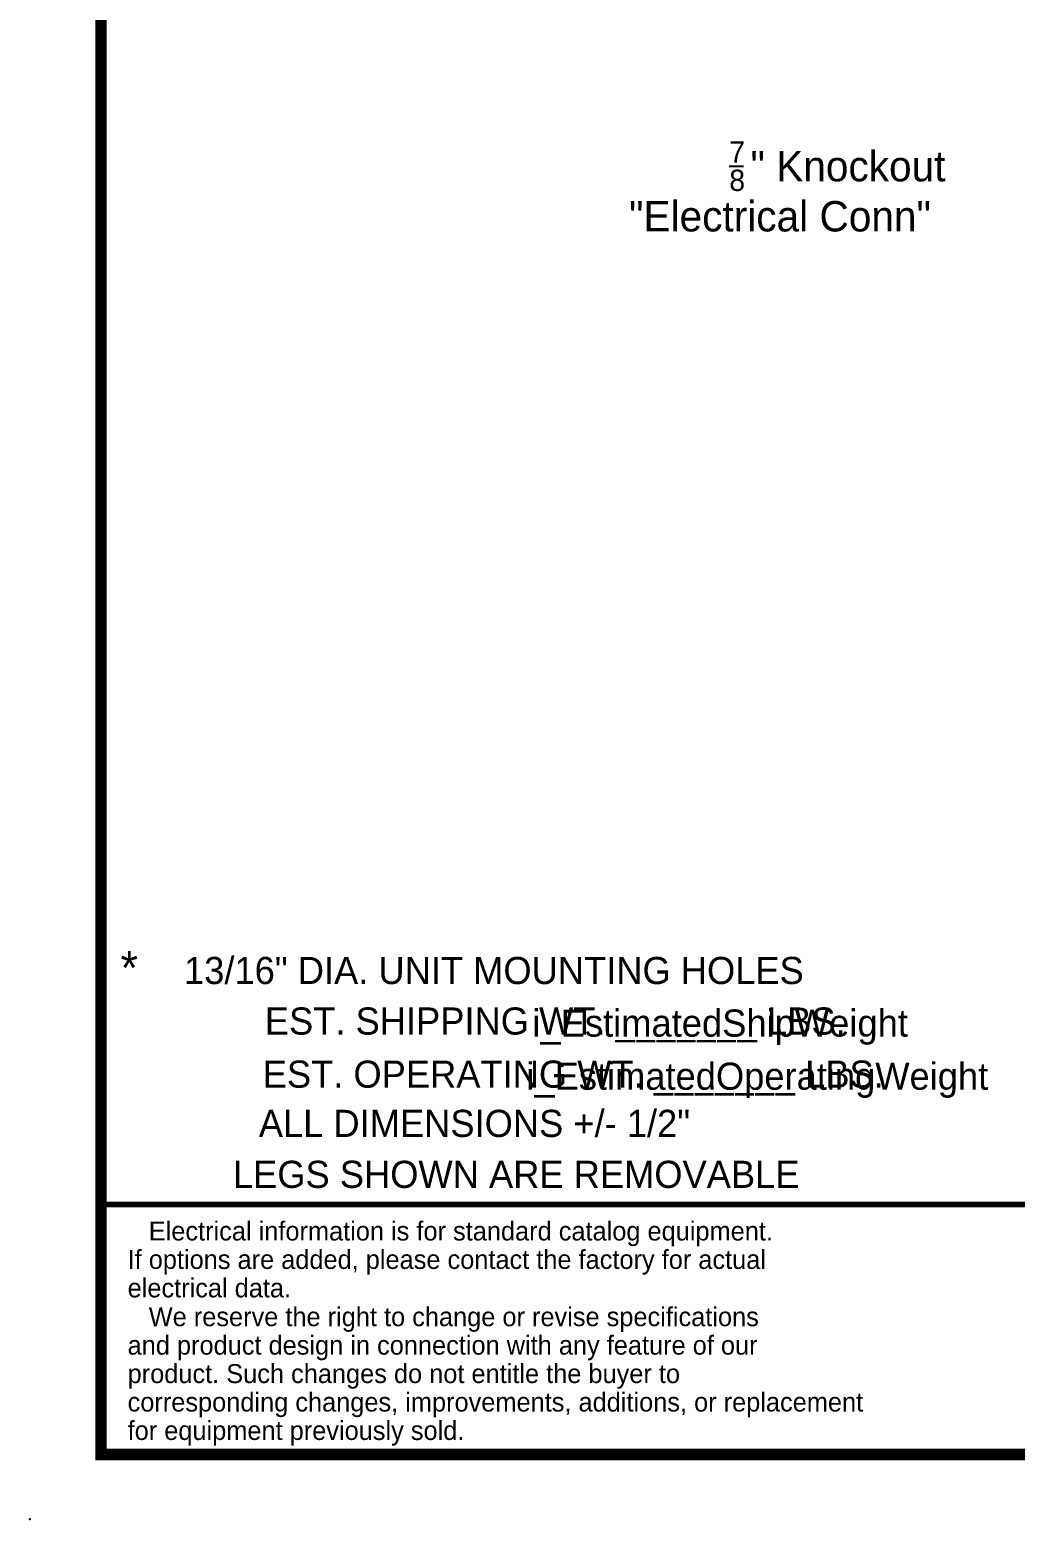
# Model space of a CAD drawing. Header units: inches. Extents: x 547 to 857, y -2 to 194.
# Drawn here: x 547.3 to 612.2, y -2.5 to 95.6 of the extents above; entities that cross this region are included whole.
import ezdxf
from ezdxf.enums import TextEntityAlignment as Align

# ---------------------------------------------------------------- set-up
doc = ezdxf.new("R2010")
doc.units = ezdxf.units.IN
doc.header["$MEASUREMENT"] = 0
doc.header["$PDSIZE"] = -1
doc.layers.add('RH01NO', color=7, linetype='Continuous')

msp = doc.modelspace()

# ---------------------------------------------------------------- linework, layer by layer
for points, const_width in [([(551.9978, 1.7622), (853.0442, 1.7622), (853.0442, 189.9162), (551.9978, 189.9162), (551.9978, 1.7622)], 0.7526), ([(627.7043, 18.2257), (551.9978, 18.2257)], 0.3763)]:
    msp.add_lwpolyline(points, dxfattribs=dict(const_width=const_width))
msp.add_point((547.3035, -2.4987))
at = {"layer": 'RH01NO'}
msp.add_line((593.3821, 86.6048), (594.3155, 86.6048), dxfattribs=at)

# ---------------------------------------------------------------- texts
for s, height, p in [('*', 2.1998, (553.8576, 32.7131)), ('EST. SHIPPING WT. _______ LBS.', 1.787463, (581.9184, 29.4144)), ('i_EstimatedShipWeight', 1.789514, (592.7827, 29.2778)), ('EST. OPERATING WT. _______ LBS.', 1.787463, (583.1053, 25.918)), ('i_EstimatedOperatingWeight', 1.787463, (595.2285, 25.7814)), ('ALL DIMENSIONS +/- 1/2"', 1.787463, (576.5967, 22.674)), ('LEGS SHOWN ARE REMOVABLE', 1.787463, (579.3476, 19.319))]:
    msp.add_text(s, height=height).set_placement(p, align=Align.CENTER)
msp.add_text('13/16" DIA. UNIT MOUNTING HOLES', height=1.787463).set_placement((557.4646, 32.744))
at = {"lineweight": 25}
for s, p in [('   Electrical information is for standard catalog equipment.', (553.7485, 15.856)), ('If options are added, please contact the factory for actual', (553.7485, 13.9829)), ('electrical data.', (553.7485, 12.1097)), ('   We reserve the right to change or revise specifications', (553.7485, 10.213)), ('and product design in connection with any feature of our', (553.7485, 8.3398)), ('product. Such changes do not entitle the buyer to', (553.7485, 6.4667)), ('corresponding changes, improvements, additions, or replacement ', (553.7485, 4.5935)), ('for equipment previously sold.', (553.7485, 2.7204))]:
    msp.add_text(s, height=1.248763, dxfattribs=at).set_placement(p)
at = {"layer": 'RH01NO'}
for s, height, p in [('7', 1.4, (593.3821, 86.8381)), ('" Knockout', 2, (594.7821, 85.6048)), ('8', 1.4, (593.3821, 84.9714)), ('"Electrical Conn"', 2, (586.7821, 82.3048))]:
    msp.add_text(s, height=height, dxfattribs=at).set_placement(p)

doc.saveas('drawing.dxf')
